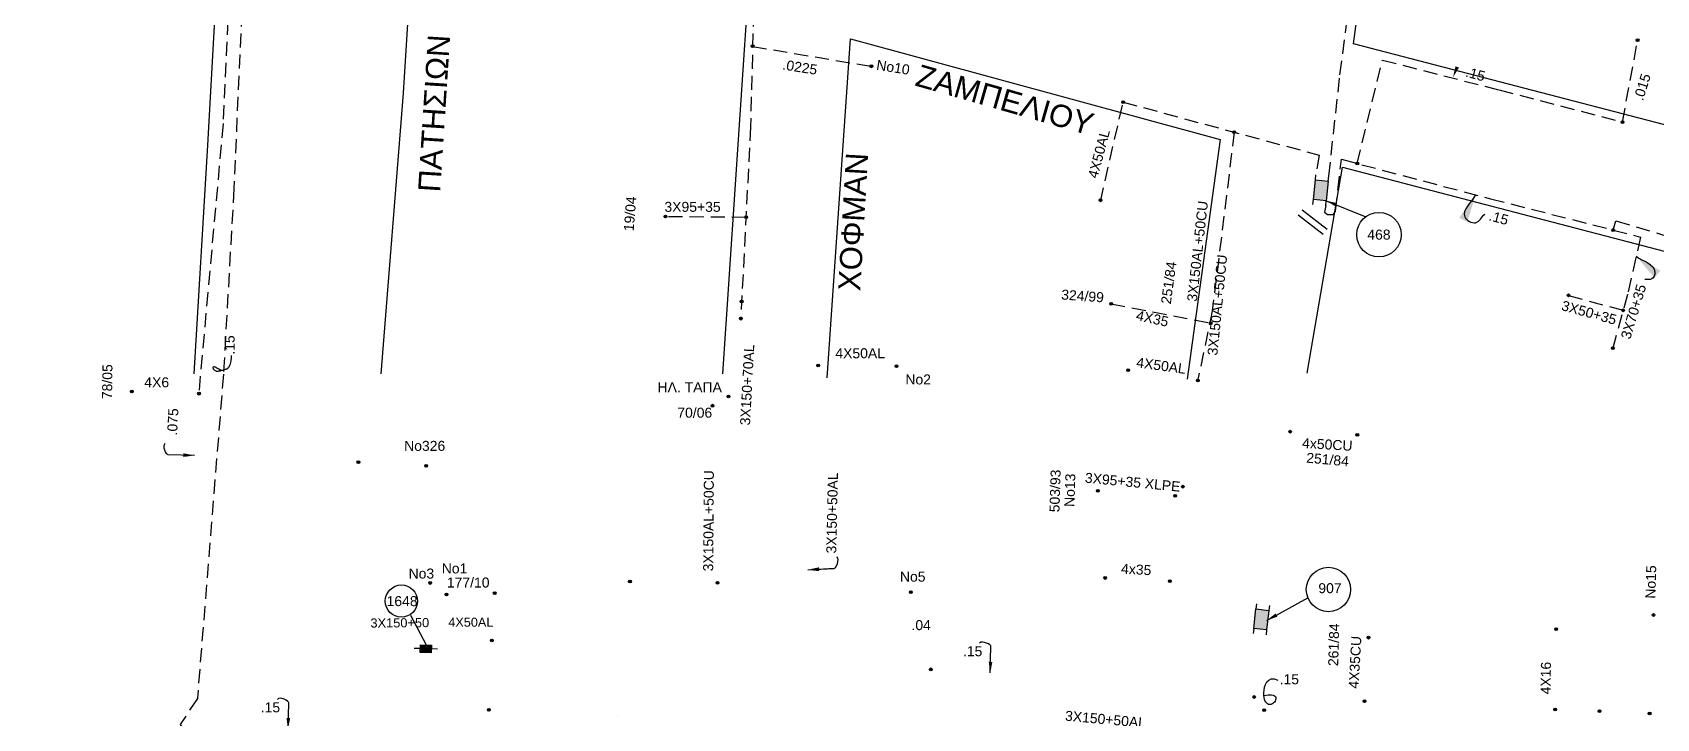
# Model space of a CAD drawing. Header units: millimetres. Extents: x 738 to 2138, y 37 to 533.
# Drawn here: x 839.1 to 985.5, y 380.6 to 442.5 of the extents above; entities that cross this region are included whole.
import ezdxf

# ---------------------------------------------------------------- set-up
doc = ezdxf.new("R2010")
doc.units = ezdxf.units.MM
doc.linetypes.add('DASHED', pattern=[19.05, 12.7, -6.35])
for name, color, linetype in [('Link Box 2 Διευθύνσεων', 7, 'Continuous'), ('Link Box 4 Διευθύνσεων', 7, 'Continuous'), ('Άγνωστα', 7, 'Continuous'), ('Γυμνά εναέρια ΧΤ   4x35CU', 7, 'Continuous'), ('Γυμνά εναέρια ΧΤ (3Φ)   3x50+35CU', 7, 'Continuous'), ('Γυμνά εναέρια ΧΤ (3Φ)   4x35AL', 7, 'Continuous'), ('Γυμνά εναέρια ΧΤ (3Φ)   4x50CU', 7, 'Continuous'), ('Εναέρια παροχή ΧΤ 4x16', 7, 'Continuous'), ('Επιγραφές - Σχήματα', 7, 'Continuous'), ('Καλώδια ΧΤ   3x150+50AL', 7, 'DASHED'), ('Καλώδια ΧΤ   3x150+50CU', 7, 'DASHED'), ('Καλώδια ΧΤ   3x150+70 AL', 7, 'DASHED'), ('Καλώδια ΧΤ   3x150AL+50CU', 7, 'DASHED'), ('Καλώδια ΧΤ   3x95+35 XLPE', 7, 'DASHED'), ('Καλώδια ΧΤ   4x50AL', 7, 'DASHED'), ('Συνδέσεις', 7, 'Continuous'), ('Τομή', 7, 'Continuous'), ('Υπόβαθρο ΔΕΗ', 7, 'Continuous'), ('Υπόγεια Καλώδια Δικτύου ΧΤ   .075', 7, 'DASHED'), ('Υπόγεια Καλώδια Δικτύου ΧΤ   .15', 7, 'DASHED'), ('Υπόγεια καλώδια Παροχών ΧΤ   .0225', 7, 'DASHED'), ('Υπόγεια καλώδια Παροχών ΧΤ   .075', 7, 'DASHED'), ('Υπόγεια καλώδια Παροχών ΧΤ   .15', 7, 'DASHED'), ('Υπόγεια καλώδια Παροχών ΧΤ   4x16AL', 7, 'DASHED'), ('Υπόγεια καλώδια Παροχών ΧΤ   4x50AL', 7, 'DASHED'), ('Υπόγεια καλώδια Παροχών ΧΤ   4x6', 7, 'DASHED')]:
    doc.layers.add(name, color=color, linetype=linetype)
doc.styles.add('arial', font='arial.ttf')
doc.styles.get("Standard").update_dxf_attribs({"font": 'arial.ttf'})
doc.linetypes.add('SYN_LINE', pattern='A,0.5,-0.0001,["/\\/\\/\\/",Standard,S=0.1,R=0,X=0,Y=-0.05],-0.25', length=0.7501)
doc.dimstyles.new('ISO-25', dxfattribs={"dimtxt": 2.5, "dimasz": 2.5, "dimexe": 1.25, "dimexo": 0.625, "dimtad": 1, "dimtxsty": 'Standard', "dimcen": 2.5, "dimadec": 0, "dimazin": 0, "dimtfac": 1, "dimtmove": 0, "dimatfit": 3, "dimfxl": 1, "dimarcsym": 0})

# ---------------------------------------------------------------- blocks, each defined once
blk = doc.blocks.new('LINK BOX 4 ΑΝΑΧΩΡΗΣΕΩΝ')
at = {"layer": 'Link Box 4 Διευθύνσεων', "ltscale": 40}
blk.add_hatch(color=256, dxfattribs=at).paths.add_polyline_path([(-3.54, 0), (-3.54, -4.67), (3.54, -4.67), (3.54, 0)])
for p, q in [((-3.54, 0), (-5.33, 0)), ((5.33, 0), (3.54, 0)), ((-3.54, -4.67), (-5.33, -4.67)), ((5.33, -4.67), (3.54, -4.67))]:
    blk.add_line(p, q, dxfattribs=at)
blk.add_lwpolyline([(-3.54, -4.67), (-3.54, 0), (3.54, 0), (3.54, -4.67)], close=True, dxfattribs=at)
blk = doc.blocks.new('_ΣΥΝΔΕΣΗ')
at = {"layer": 'Συνδέσεις', "linetype": 'SYN_LINE', "ltscale": 40}
blk.add_hatch(color=256, dxfattribs=at).paths.add_polyline_path([(-116.75, 2339.64, 1), (-117.75, 2339.64, 1)])
at = {"layer": 'Συνδέσεις'}
blk.add_circle((-117.25, 2339.64), 0.5, dxfattribs=at)
blk = doc.blocks.new('ΤΟΜΗ')
at = {"layer": 'Τομή', "ltscale": 40}
for p, q in [((-5.68, 0), (5.68, 0)), ((5.68, -2.33), (-5.68, -2.33))]:
    blk.add_line(p, q, dxfattribs=at)
blk = doc.blocks.new('LINK BOX 2 ΑΝΑΧΩΡΗΣΕΩΝ')
at = {"layer": 'Link Box 2 Διευθύνσεων', "ltscale": 40}
blk.add_hatch(color=256, dxfattribs=at).paths.add_polyline_path([(-2.02, 1.29), (-2.02, -1.45), (1.89, -1.45), (1.89, 1.29)])
for p, q in [((-2.02, -0.08), (-4.26, -0.08)), ((4.12, -0.08), (1.89, -0.08))]:
    blk.add_line(p, q, dxfattribs=at)
blk.add_lwpolyline([(-2.02, -1.45), (-2.02, 1.29), (1.89, 1.29), (1.89, -1.45)], close=True, dxfattribs=at)

msp = doc.modelspace()

# ---------------------------------------------------------------- linework, layer by layer
at = {"layer": 'Άγνωστα', "color": 27, "linetype": 'DASHED', "ltscale": 0.1, "const_width": 0.0000003}
msp.add_lwpolyline([(868.51, 403.75), (868.51, 403.76), (874.62, 403.43)], dxfattribs=at)
at = {"layer": 'Άγνωστα', "color": 1, "ltscale": 0.1, "const_width": 0.0000003}
msp.add_lwpolyline([(942.07, 400.85), (942.01, 401.25), (942.01, 401.25), (942.24, 401.56), (942.24, 401.56), (942.87, 401.55)], dxfattribs=at)
at = {"layer": 'Άγνωστα', "color": 1, "linetype": 'DASHED', "ltscale": 0.1, "const_width": 0.0000003}
msp.add_lwpolyline([(935.8, 393.32), (941.64, 393)], dxfattribs=at)
at = {"layer": 'Άγνωστα', "color": 133, "linetype": 'DASHED', "ltscale": 0.1, "const_width": 0.0000003}
for points in [[(917.97, 385.21), (917.97, 385.46), (918.27, 392.01), (918.27, 392.01)], [(919.96, 385.11), (917.97, 385.21)]]:
    msp.add_lwpolyline(points, dxfattribs=at)
at = {"layer": 'Άγνωστα', "color": 2, "ltscale": 0.1, "const_width": 0.0000003}
msp.add_lwpolyline([(948.05, 371.54), (949.22, 382.67), (949.22, 382.67)], dxfattribs=at)
at = {"layer": 'Γυμνά εναέρια ΧΤ   4x35CU', "color": 2, "const_width": 0.0000003}
msp.add_lwpolyline([(959.15, 382.1), (959.15, 382.53), (959.51, 387.92)], dxfattribs=at)
at = {"layer": 'Γυμνά εναέρια ΧΤ (3Φ)   3x50+35CU', "color": 1, "linetype": 'DASHED', "ltscale": 0.1}
msp.add_lwpolyline([(977.55, 418.79), (982.47, 417.45)], dxfattribs=at)
at = {"layer": 'Γυμνά εναέρια ΧΤ (3Φ)   4x35AL', "color": 1, "linetype": 'DASHED', "ltscale": 0.1}
msp.add_lwpolyline([(936.33, 418.04), (945.3, 416.29)], dxfattribs=at)
at = {"layer": 'Γυμνά εναέρια ΧΤ (3Φ)   4x50CU', "color": 2, "linetype": 'DASHED', "ltscale": 0.1, "const_width": 0.0000003}
msp.add_lwpolyline([(952.5, 406.51), (958.56, 406.21)], dxfattribs=at)
at = {"layer": 'Εναέρια παροχή ΧΤ 4x16', "color": 2, "ltscale": 0.1, "const_width": 0.0000003}
msp.add_lwpolyline([(976.32, 381.51), (976.43, 388.71)], dxfattribs=at)
at = {"layer": 'Επιγραφές - Σχήματα', "linetype": 'Continuous'}
msp.add_line((873.21, 389.98), (874.64, 387.23), dxfattribs=at)
at = {"layer": 'Επιγραφές - Σχήματα'}
for points in [[(856.17, 412), (855.93, 412.15), (855.75, 412.25), (855.61, 412.32), (855.51, 412.35), (855.45, 412.35), (855.42, 412.34), (855.4, 412.31), (855.4, 412.27), (855.41, 412.23), (855.43, 412.19), (855.45, 412.15), (855.48, 412.11), (855.51, 412.07), (855.55, 412.04), (855.6, 412.01), (855.65, 411.99), (855.7, 411.97), (855.75, 411.97), (855.81, 411.96), (855.87, 411.97), (855.94, 411.98), (856, 411.99), (856.07, 412), (856.14, 412.02), (856.21, 412.04), (856.28, 412.06), (856.35, 412.08), (856.42, 412.1), (856.48, 412.12), (856.54, 412.14), (856.59, 412.16), (856.63, 412.17), (856.67, 412.18), (856.69, 412.19), (856.72, 412.2), (856.73, 412.22), (856.75, 412.23), (856.77, 412.25), (856.79, 412.28), (856.82, 412.32), (856.86, 412.37), (856.9, 412.43), (856.94, 412.51), (856.98, 412.62), (857.02, 412.76), (857.05, 412.93), (857.07, 413.13), (857.08, 413.39)], [(851.38, 404.43), (851.31, 404.45), (851.23, 404.54), (851.14, 404.68), (851.07, 404.85), (851.02, 405.03), (851, 405.21), (851.03, 405.36), (851.11, 405.46)], [(851.38, 404.43), (851.31, 404.45), (851.23, 404.54), (851.14, 404.68), (851.07, 404.85), (851.02, 405.03), (851, 405.21), (851.03, 405.36), (851.11, 405.46)], [(911.38, 394.19), (911.45, 394.21), (911.52, 394.3), (911.6, 394.44), (911.67, 394.61), (911.72, 394.8), (911.73, 394.97), (911.7, 395.12), (911.62, 395.22)], [(911.38, 394.17), (911.45, 394.19), (911.52, 394.28), (911.6, 394.42), (911.67, 394.6), (911.72, 394.78), (911.73, 394.96), (911.7, 395.11), (911.62, 395.21)], [(925.5, 387.13), (925.48, 387.19), (925.4, 387.28), (925.27, 387.37), (925.1, 387.45), (924.92, 387.51), (924.74, 387.54), (924.59, 387.52), (924.48, 387.44)], [(950.14, 382.73), (950.48, 382.78), (950.74, 382.79), (950.93, 382.76), (951.06, 382.7), (951.14, 382.62), (951.17, 382.53), (951.17, 382.42), (951.14, 382.32), (951.1, 382.22), (951.04, 382.13), (950.97, 382.06), (950.89, 382), (950.8, 381.95), (950.71, 381.92), (950.62, 381.91), (950.52, 381.92), (950.43, 381.96), (950.35, 382.02), (950.27, 382.11), (950.2, 382.22), (950.15, 382.36), (950.11, 382.53), (950.09, 382.73), (950.09, 382.96), (950.11, 383.21), (950.16, 383.48), (950.25, 383.73), (950.37, 383.95), (950.54, 384.12), (950.75, 384.22), (951.02, 384.22), (951.34, 384.11)], [(862.23, 382.06), (862.21, 382.13), (862.13, 382.21), (861.99, 382.3), (861.83, 382.39), (861.65, 382.45), (861.47, 382.47), (861.32, 382.45), (861.21, 382.37)]]:
    msp.add_lwpolyline(points, dxfattribs=at)
for centre, radius in [((960.46, 424.27), 2), ((955.91, 392.28), 2), ((872.38, 391.24), 1.45)]:
    msp.add_circle(centre, radius, dxfattribs=at)
msp.add_solid([(967.67, 439.33), (967.13, 438.47), (967.36, 439.45)], dxfattribs=at)
at = {"layer": 'Καλώδια ΧΤ   3x150+50AL', "color": 133, "ltscale": 0.1, "const_width": 0.0000003}
msp.add_lwpolyline([(920.08, 385.06), (919.95, 384.44), (908.59, 385.05), (909.94, 412.53)], dxfattribs=at)
at = {"layer": 'Καλώδια ΧΤ   3x150+50AL', "color": 1, "ltscale": 0.1, "const_width": 0.0000003}
msp.add_lwpolyline([(873.24, 376.11), (873.15, 376.11), (871.33, 376.22), (871.36, 378.21), (866.4, 378.38), (866.94, 387.2), (876.45, 386.87), (876.45, 391.83)], dxfattribs=at)
at = {"layer": 'Καλώδια ΧΤ   3x150+50CU', "color": 1, "ltscale": 0.1}
msp.add_lwpolyline([(937.41, 436.22), (955.06, 431.45), (954.78, 429.66)], dxfattribs=at)
at = {"layer": 'Καλώδια ΧΤ   3x150+70 AL', "color": 1, "ltscale": 0.1}
msp.add_lwpolyline([(981.56, 424.69), (981.81, 425.53), (990.03, 423.04), (1001.77, 419.98), (999.09, 410.77)], dxfattribs=at)
at = {"layer": 'Καλώδια ΧΤ   3x150+70 AL', "color": 173, "ltscale": 0.1}
msp.add_lwpolyline([(900.54, 408.85, 0.0000003, 0.0000003, 0), (900.54, 408.85, 0.0000003, 0.0000003, 0), (901.81, 408.78, 0.0000003, 0.0000003, 0), (901.81, 408.78, 0.0000003, 0.0000003, 0), (901.86, 409.69, 0, 0, 0), (901.86, 409.69, 0, 0, 0), (901.86, 409.69, 0, 0, 0), (901.86, 409.69, 0, 0, 0), (903.41, 416.67, 0, 0, 0), (903.5, 417.58, 0, 0, 0), (903.34, 417.96, 0, 0, 0), (903.04, 418.24, 0, 0, 0)], format="xyseb", dxfattribs=at)
at = {"layer": 'Καλώδια ΧΤ   3x150AL+50CU', "color": 1, "ltscale": 0.1}
for points in [[(955.94, 429.55), (956.95, 438.69), (956.95, 438.69), (957.92, 446.28), (958.81, 451.86), (959.57, 460.5), (962.18, 477.68), (963.09, 485.32)], [(947.42, 433.51), (945.44, 417.39), (944.15, 411.24), (944.15, 411.24), (944.15, 411.24)]]:
    msp.add_lwpolyline(points, dxfattribs=at)
at = {"layer": 'Καλώδια ΧΤ   3x150AL+50CU', "color": 1, "ltscale": 0.1, "const_width": 0.0000003}
msp.add_lwpolyline([(941.63, 393.02), (944.13, 410.99)], dxfattribs=at)
at = {"layer": 'Καλώδια ΧΤ   3x150AL+50CU', "color": 173, "ltscale": 0.1, "const_width": 0.0000003}
msp.add_lwpolyline([(892.97, 393), (893.22, 392.96), (900.87, 392.88), (901.74, 407.65), (901.74, 407.65), (902.37, 408.07), (902.58, 408.69), (902.58, 408.76), (902.34, 409.48), (901.98, 409.67), (901.98, 409.67)], dxfattribs=at)
at = {"layer": 'Καλώδια ΧΤ   3x95+35 XLPE', "color": 6, "ltscale": 0.1}
msp.add_lwpolyline([(903.43, 425.83), (896.18, 425.89)], dxfattribs=at)
at = {"layer": 'Καλώδια ΧΤ   3x95+35 XLPE', "color": 1, "ltscale": 0.1, "const_width": 0.0000003}
msp.add_lwpolyline([(935.12, 401.18), (942.1, 400.72)], dxfattribs=at)
at = {"layer": 'Καλώδια ΧΤ   4x50AL', "color": 1, "linetype": 'DASHED', "ltscale": 0.1, "const_width": 0.0000003}
msp.add_lwpolyline([(944.2, 411.11), (937.86, 412.05)], dxfattribs=at)
at = {"layer": 'Υπόβαθρο ΔΕΗ', "ltscale": 0.1}
for points in [[(964.33, 487.02), (1023.12, 474.07), (1017.72, 425.97), (958.17, 441.49), (964.33, 487.02)], [(813.11, 453.97), (814.05, 472.88), (829.18, 473.16), (857.22, 473.75), (856.21, 455.52), (854.92, 432.34), (853.69, 411.72)], [(870.56, 411.72), (872.57, 437.04), (873.63, 453.93), (903.6, 445.88), (901.32, 411.72)], [(910.75, 411.36), (912.84, 441.92), (946.15, 432.85), (943.18, 411.23)], [(953.99, 411.79), (957.18, 430.35), (1016.64, 414.83), (1016.28, 411.72)]]:
    msp.add_lwpolyline(points, dxfattribs=at)
at = {"layer": 'Υπόβαθρο ΔΕΗ', "ltscale": 0.1, "const_width": 0.0000003}
for points in [[(782.03, 280.35), (845.82, 275.01), (853.69, 411.72)], [(870.56, 411.72), (869.45, 388.48), (900.03, 387), (901.32, 411.72)], [(910.75, 411.36), (909.43, 386.07), (940.16, 384.54), (943.18, 411.23), (943.18, 411.23)], [(953.98, 411.72), (949.94, 383.54), (1011.86, 380.69), (1015.7, 411.72)]]:
    msp.add_lwpolyline(points, dxfattribs=at)
at = {"layer": 'Υπόγεια Καλώδια Δικτύου ΧΤ   .075', "color": 173, "ltscale": 0.1}
msp.add_lwpolyline([(859.44, 455.76), (871.05, 454.88), (879.41, 452.9), (889.46, 450.43), (904.15, 446.21), (903.84, 434), (902.96, 416.7)], dxfattribs=at)
at = {"layer": 'Υπόγεια Καλώδια Δικτύου ΧΤ   .075', "color": 85, "ltscale": 0.1}
msp.add_lwpolyline([(857.18, 453.07), (856.32, 434.28), (854.13, 410.04)], dxfattribs=at)
at = {"layer": 'Υπόγεια Καλώδια Δικτύου ΧΤ   .075', "color": 85, "ltscale": 0.1, "const_width": 0.0000003}
msp.add_lwpolyline([(921.64, 377.59), (921.64, 378.3), (852.95, 380.96), (852.62, 381.75), (852.62, 382.02), (854.13, 410.04)], dxfattribs=at)
at = {"layer": 'Υπόγεια Καλώδια Δικτύου ΧΤ   .075', "color": 5, "ltscale": 0.1, "const_width": 0.0000003}
msp.add_lwpolyline([(924.16, 362.43), (925.14, 362.43), (930.71, 362.36), (931.29, 373.1), (939.73, 372), (941.41, 374.27), (949.25, 373.9), (950.1, 381.38)], dxfattribs=at)
at = {"layer": 'Υπόγεια Καλώδια Δικτύου ΧΤ   .15', "color": 173, "ltscale": 0.1}
msp.add_lwpolyline([(857.26, 454.82), (858.41, 453.83), (857.29, 428.42), (856.35, 411.68), (856.35, 411.68), (854, 382.45), (852.46, 380.12), (853.52, 378.69), (849.79, 316.31), (848.07, 281.21)], dxfattribs=at)
at = {"layer": 'Υπόγεια Καλώδια Δικτύου ΧΤ   .15', "color": 27, "ltscale": 0.1}
for points in [[(869.95, 452.67, 0.0000003, 0.0000003, 0), (869.39, 452.67, 0.0000003, 0.0000003, 0), (869.1, 452.32, 0.0000003, 0.0000003, 0), (869.26, 451.81, 0.0000003, 0.0000003, 0), (870.11, 451.22, 0.0000003, 0.0000003, 0), (870.88, 450.87, 0.0000003, 0.0000003, 0), (870.88, 450.87, 0.0000003, 0.0000003, 0), (870.88, 450.87, 0.0000003, 0.0000003, 0), (870.88, 450.87, 0.0000003, 0.0000003, 0), (868.95, 411.69, 0.0000003, 0.0000003, 0), (868.95, 411.69, 0.0000003, 0.0000003, 0), (867.32, 381.96, 0.0000003, 0.0000003, 0), (929.26, 379.26, 0.0000003, 0.0000003, 0), (928.3, 364.35, 0.0000003, 0.0000003, 0), (928.3, 364.35, 0.0000003, 0.0000003, 0), (924.66, 364.35, 0.0000003, 0.0000003, 0), (924.15, 364.38, 0, 0, 0)], [(925.52, 379.38, 0.0000003, 0.0000003, 0), (925.58, 379.38, 0.0000003, 0.0000003, 0), (925.58, 378.72, 0.0000003, 0.0000003, 0), (868.3, 381.04, 0.0000003, 0.0000003, 0), (869.79, 411.62, 0.0000003, 0.0000003, 0), (872.03, 450.57, 0.0000003, 0.0000003, 0), (872.03, 450.57, 0, 0, 0)]]:
    msp.add_lwpolyline(points, format="xyseb", dxfattribs=at)
at = {"layer": 'Υπόγεια Καλώδια Δικτύου ΧΤ   .15', "color": 1, "ltscale": 0.1}
for points in [[(958.51, 430.69), (960.78, 440.01), (971.3, 437.32), (982.4, 434.42)], [(955.67, 426.89), (955.56, 426.29), (955.82, 426.08), (956.36, 426.09), (956.55, 426.39), (957.08, 431.07), (970.5, 427.51), (981.56, 424.69)]]:
    msp.add_lwpolyline(points, dxfattribs=at)
at = {"layer": 'Υπόγεια Καλώδια Δικτύου ΧΤ   .15', "color": 2, "ltscale": 0.1, "const_width": 0.0000003}
for points in [[(954.5, 427.01), (954.3, 426.01), (954.57, 425.15), (954.87, 424.37), (955.38, 423.41), (953.3, 411.72)], [(950.59, 390.83), (953.3, 411.72)], [(949.43, 390.98), (949.45, 391.36), (949.47, 392.07), (948.79, 392.09), (947.56, 382.67), (985.02, 381.1)], [(924.2, 363.79), (929.21, 363.87), (930.03, 375.42), (938.78, 374.61), (939.46, 376.01), (939.46, 376.04), (947.54, 375.56), (947.54, 375.56), (949.03, 387.54), (949.12, 388.36)], [(980.34, 381.31), (980.34, 380.28), (1020.97, 378.82), (1022.02, 386.4), (1029.86, 385.65)]]:
    msp.add_lwpolyline(points, dxfattribs=at)
at = {"layer": 'Υπόγεια Καλώδια Δικτύου ΧΤ   .15', "color": 6, "ltscale": 0.1}
msp.add_lwpolyline([(981.56, 424.69), (984.03, 424.06), (982.85, 418.87), (981.53, 414.04)], dxfattribs=at)
at = {"layer": 'Υπόγεια Καλώδια Δικτύου ΧΤ   .15', "color": 27, "ltscale": 0.1, "const_width": 0.0000003}
for points in [[(880.56, 387.31), (880.79, 391.95)], [(880.28, 381.56), (880.55, 387.06)]]:
    msp.add_lwpolyline(points, dxfattribs=at)
at = {"layer": 'Υπόγεια Καλώδια Δικτύου ΧΤ   .15', "color": 133, "ltscale": 0.1, "const_width": 0.0000003}
msp.add_lwpolyline([(937.09, 376.6), (937.42, 376.62), (938.59, 376.62), (938.81, 375.54), (937.9, 374.25), (926.05, 375.05), (926.5, 384.82), (920.21, 385.11)], dxfattribs=at)
at = {"layer": 'Υπόγεια καλώδια Παροχών ΧΤ   .0225', "color": 173, "ltscale": 0.1}
msp.add_lwpolyline([(904.02, 441.25), (914.73, 439.44)], dxfattribs=at)
at = {"layer": 'Υπόγεια καλώδια Παροχών ΧΤ   .075', "color": 2, "ltscale": 0.1, "const_width": 0.0000003}
msp.add_lwpolyline([(984.84, 381.07), (985.2, 389.97)], dxfattribs=at)
at = {"layer": 'Υπόγεια καλώδια Παροχών ΧΤ   .15', "color": 1, "ltscale": 0.1}
msp.add_lwpolyline([(982.4, 434.42), (983.77, 441.79)], dxfattribs=at)
at = {"layer": 'Υπόγεια καλώδια Παροχών ΧΤ   4x50AL', "color": 1, "ltscale": 0.1}
msp.add_lwpolyline([(935.36, 427.27), (937.41, 436.22)], dxfattribs=at)
at = {"layer": 'Υπόγεια καλώδια Παροχών ΧΤ   4x50AL', "color": 133, "ltscale": 0.1, "const_width": 0.0000003}
msp.add_lwpolyline([(909.91, 412.49), (916.99, 412.39)], dxfattribs=at)
at = {"layer": 'Υπόγεια καλώδια Παροχών ΧΤ   4x50AL', "color": 27, "ltscale": 0.1, "const_width": 0.0000003}
msp.add_lwpolyline([(880.53, 387.68), (875.07, 387.88), (874.97, 392.88), (874.97, 392.88)], dxfattribs=at)
at = {"layer": 'Υπόγεια καλώδια Παροχών ΧΤ   4x6', "color": 85, "ltscale": 0.1, "const_width": 0.0000003}
msp.add_lwpolyline([(848.1, 410.12), (854.03, 409.93)], dxfattribs=at)

# ---------------------------------------------------------------- block references
at = {"color": 62, "xscale": 0.25, "yscale": 0.25, "zscale": 0.25}
for p in [(967.17, -172.86), (973.46, -173.79), (910.1, -192.95), (978.52, -202.32), (909.58, -203.48)]:
    msp.add_blockref('_ΣΥΝΔΕΣΗ', p, dxfattribs=at)
at = {"layer": 'Link Box 2 Διευθύνσεων', "xscale": 0.25, "yscale": 0.25, "zscale": 0.25, "rotation": 358.2474868895069}
msp.add_blockref('LINK BOX 2 ΑΝΑΧΩΡΗΣΕΩΝ', (874.6, 386.96), dxfattribs=at)
at = {"layer": 'Link Box 4 Διευθύνσεων'}
for p, xscale, yscale, zscale, rotation in [((955.8, 428.21), 0.250000000000125, 0.250000000000125, 0.250000000000125, 264.1561609916018), ((949.28, 389.65), 0.2499999999999428, 0.2499999999999428, 0.2499999999999428, 83.44021976606409)]:
    msp.add_blockref('LINK BOX 4 ΑΝΑΧΩΡΗΣΕΩΝ', p, dxfattribs=dict(at, xscale=xscale, yscale=yscale, zscale=zscale, rotation=rotation))
at = {"layer": 'Άγνωστα', "color": 62, "xscale": 0.25, "yscale": 0.25, "zscale": 0.25}
for p in [(981.78, -178.4), (987.82, -178.69), (897.82, -181.15), (903.93, -181.48), (964.44, -183.73), (972.11, -183.36), (971.41, -184.18), (947.59, -192.87), (965.11, -191.59), (970.94, -191.87), (988.83, -196.97), (949.4, -199.83), (988.46, -202.7)]:
    msp.add_blockref('_ΣΥΝΔΕΣΗ', p, dxfattribs=at)
at = {"layer": 'Καλώδια ΧΤ   3x150+50AL', "color": 62, "xscale": 0.25, "yscale": 0.25, "zscale": 0.25}
msp.add_blockref('_ΣΥΝΔΕΣΗ', (905.76, -193.08), dxfattribs=at)
msp.add_blockref('_ΣΥΝΔΕΣΗ', (905.76, -193.08), dxfattribs=at)
at = {"layer": 'Καλώδια ΧΤ   3x150+70 AL', "color": 62, "xscale": 0.25, "yscale": 0.25, "zscale": 0.25}
msp.add_blockref('_ΣΥΝΔΕΣΗ', (929.73, -176.06), dxfattribs=at)
at = {"layer": 'Συνδέσεις', "xscale": 0.25, "yscale": 0.25, "zscale": 0.25}
for p in [(1013.08, -143.11), (933.34, -143.65), (944.04, -145.46), (966.72, -148.69), (976.73, -151.39), (1011.71, -150.49), (987.82, -154.22), (964.69, -157.54), (925.5, -159.01), (932.75, -159.06), (1010.87, -160.22), (1006.86, -166.11), (932.35, -166.67), (965.64, -166.87), (1011.78, -167.46), (932.27, -168.21), (974.61, -168.61), (1010.85, -170.87)]:
    msp.add_blockref('_ΣΥΝΔΕΣΗ', p, dxfattribs=at)
at = {"layer": 'Συνδέσεις', "color": 62, "xscale": 0.25, "yscale": 0.25, "zscale": 0.25}
for p in [(931.17, -175.22), (922.29, -191.91), (930.18, -192.02)]:
    msp.add_blockref('_ΣΥΝΔΕΣΗ', p, dxfattribs=at)
at = {"layer": 'Τομή', "xscale": 0.2500000000002428, "yscale": 0.2500000000002428, "zscale": 0.2500000000002428, "rotation": 142.0102071184965}
msp.add_blockref('ΤΟΜΗ', (954.31, 425.17), dxfattribs=at)
at = {"layer": 'Υπόγεια Καλώδια Δικτύου ΧΤ   .075', "color": 62, "xscale": 0.25, "yscale": 0.25, "zscale": 0.25}
msp.add_blockref('_ΣΥΝΔΕΣΗ', (979.42, -203.5), dxfattribs=at)
at = {"layer": 'Υπόγεια Καλώδια Δικτύου ΧΤ   .15', "color": 62, "xscale": 0.25, "yscale": 0.25, "zscale": 0.25}
msp.add_blockref('_ΣΥΝΔΕΣΗ', (1009.65, -203.59), dxfattribs=at)
at = {"layer": 'Υπόγεια καλώδια Παροχών ΧΤ   .075', "color": 62, "xscale": 0.25, "yscale": 0.25, "zscale": 0.25}
for p in [(1014.51, -194.93), (1014.16, -203.8)]:
    msp.add_blockref('_ΣΥΝΔΕΣΗ', p, dxfattribs=at)
at = {"layer": 'Υπόγεια καλώδια Παροχών ΧΤ   4x16AL', "color": 62, "xscale": 0.25, "yscale": 0.25, "zscale": 0.25}
for p in [(1005.74, -196.2), (1005.64, -203.44)]:
    msp.add_blockref('_ΣΥΝΔΕΣΗ', p, dxfattribs=at)
at = {"layer": 'Υπόγεια καλώδια Παροχών ΧΤ   4x50AL', "color": 62, "xscale": 0.25, "yscale": 0.25, "zscale": 0.25}
for p in [(939.25, -172.43), (946.31, -172.5), (904.28, -192.04), (909.84, -197.22)]:
    msp.add_blockref('_ΣΥΝΔΕΣΗ', p, dxfattribs=at)
at = {"layer": 'Υπόγεια καλώδια Παροχών ΧΤ   4x6', "xscale": 0.25, "yscale": 0.25, "zscale": 0.25}
for p in [(877.41, -174.78), (883.46, -174.97)]:
    msp.add_blockref('_ΣΥΝΔΕΣΗ', p, dxfattribs=at)

# ---------------------------------------------------------------- texts
at = {"layer": 'Άγνωστα', "insert": (937.26, 394.62), "char_height": 0.9, "width": 3.2768, "attachment_point": 1, "rotation": 356.6851, "style": 'arial'}
msp.add_mtext('4x35', dxfattribs=at)
at = {"layer": 'Άγνωστα', "insert": (918.34, 389.52), "char_height": 0.9, "width": 84.1859, "attachment_point": 1, "style": 'arial'}
msp.add_mtext('.04', dxfattribs=at)
at = {"layer": 'Γυμνά εναέρια ΧΤ   4x35CU', "insert": (957.72, 383.37), "char_height": 0.9, "width": 84.1859, "attachment_point": 1, "rotation": 86.8746, "style": 'arial'}
msp.add_mtext('4X35CU', dxfattribs=at)
at = {"layer": 'Γυμνά εναέρια ΧΤ (3Φ)   4x35AL', "insert": (938.71, 417.46), "char_height": 0.9, "width": 84.1859, "attachment_point": 1, "rotation": 347.7818, "style": 'arial'}
msp.add_mtext('4X35', dxfattribs=at)
at = {"layer": 'Γυμνά εναέρια ΧΤ (3Φ)   4x50CU', "insert": (953.57, 405.94), "char_height": 0.9, "width": 4.6725, "attachment_point": 1, "rotation": 356.6851, "style": 'arial'}
msp.add_mtext('4x50CU', dxfattribs=at)
at = {"layer": 'Εναέρια παροχή ΧΤ 4x16', "insert": (975.02, 382.83), "char_height": 0.9, "width": 84.1859, "attachment_point": 1, "rotation": 89.2838, "style": 'arial'}
msp.add_mtext('4X16', dxfattribs=at)
at = {"layer": 'Επιγραφές - Σχήματα', "attachment_point": 1, "style": 'arial'}
for s, insert, char_height, width, rotation in [('ΠΑΤΗΣΙΩΝ', (873.88, 428.18), 2, 42.5503, 86.3565), ('.0225', (906.81, 440.06), 0.9, 84.1859, 351.013), ('No10', (915.27, 440.04), 0.9, 84.1859, 351.013), ('ΖΑΜΠΕΛΙΟΥ', (919.12, 439.66), 2, 42.5503, 344.0256), ('.015', (983.38, 436.55), 0.9, 84.1859, 72.6072), ('ΧΟΦΜΑΝ', (911.73, 419.26), 2, 42.5503, 86.708), ('78/05', (845.41, 409.45), 0.9, 84.1859, 89.2145), ('78/05', (845.41, 409.45), 0.9, 84.1859, 89.2145), ('251/84', (953.96, 404.62), 0.9, 5.4767, 354.8232), ('503/93', (930.77, 399.26), 0.9, 5.4767, 88.3173), ('No13', (932.12, 399.74), 0.9, 5.4767, 88.3173), ('No15', (984.46, 391.47), 0.9, 5.4767, 88.3173), ('261/84', (955.88, 385.39), 0.9, 4.1073, 88.3173), ('261/84', (955.88, 385.39), 0.9, 4.1073, 88.3173)]:
    msp.add_mtext(s, dxfattribs=dict(at, insert=insert, char_height=char_height, width=width, rotation=rotation))
at = {"layer": 'Επιγραφές - Σχήματα', "ltscale": 40, "char_height": 0.9, "width": 47.0228, "attachment_point": 1, "style": 'arial'}
for s, insert, rotation in [('{\\fArial|b0|i0|c161|p34;19/04}', (892.41, 424.62), 85.4879), ('{\\fArial|b0|i0|c161|p34;251/84}', (940.81, 418.09), 82.2235), ('{\\fArial|b0|i0|c161|p34;324/99}', (931.87, 419.33), 355.9781)]:
    msp.add_mtext(s, dxfattribs=dict(at, insert=insert, rotation=rotation))
at = {"layer": 'Επιγραφές - Σχήματα', "char_height": 0.9}
for s, insert, width, attachment_point in [('468', (960.46, 424.27), 5.0311, 5), ('907', (955, 392.85), 2.3423, 1), ('1648', (871.05, 391.68), 2.3423, 1)]:
    msp.add_mtext(s, dxfattribs=dict(at, insert=insert, width=width, attachment_point=attachment_point))
at = {"layer": 'Επιγραφές - Σχήματα', "char_height": 0.9, "width": 5.0311, "attachment_point": 5}
for s, insert, rotation in [('3X70+35', (983.4, 417.33), 73.1884), ('3X50+35', (979.39, 417.24), 344.5872)]:
    msp.add_mtext(s, dxfattribs=dict(at, insert=insert, rotation=rotation))
at = {"layer": 'Επιγραφές - Σχήματα', "char_height": 0.9, "width": 84.1859, "attachment_point": 1, "style": 'arial'}
for s, insert in [('No2', (917.79, 411.67)), ('ΗΛ. ΤΑΠΑ', (895.46, 410.97)), ('70/06', (897.24, 408.67)), ('No326', (872.63, 405.68)), ('No3', (873.03, 394.17)), ('No1', (876.02, 394.63)), ('No5', (917.3, 393.89)), ('177/10', (876.48, 393.36))]:
    msp.add_mtext(s, dxfattribs=dict(at, insert=insert))
at = {"layer": 'Καλώδια ΧΤ   3x150+50AL', "attachment_point": 1, "style": 'arial'}
for s, insert, char_height, width, rotation in [('3X150+50AL', (910.66, 395.54), 0.9, 84.1859, 88.7574), ('3X150+50', (869.59, 389.67), 0.826, 77.2639, 0.4228), ('3X150+50AL', (932.23, 381.36), 0.9, 84.1859, 354.8093), ('3X150+50AL', (932.23, 381.36), 0.9, 84.1859, 354.8093)]:
    msp.add_mtext(s, dxfattribs=dict(at, insert=insert, char_height=char_height, width=width, rotation=rotation))
at = {"layer": 'Καλώδια ΧΤ   3x150+70 AL', "insert": (902.89, 407.11), "char_height": 0.9, "width": 84.1859, "attachment_point": 1, "rotation": 86.906, "style": 'arial'}
msp.add_mtext('3X150+70AL', dxfattribs=at)
at = {"layer": 'Καλώδια ΧΤ   3x150AL+50CU', "char_height": 0.9, "width": 84.1859, "attachment_point": 1, "style": 'arial'}
for insert, rotation in [((943.16, 418.3), 83.6527), ((945, 413.44), 84.362), ((899.57, 393.92), 89.5589)]:
    msp.add_mtext('3X150AL+50CU', dxfattribs=dict(at, insert=insert, rotation=rotation))
at = {"layer": 'Καλώδια ΧΤ   3x95+35 XLPE', "insert": (896.08, 427.23), "char_height": 0.9, "width": 84.1859, "attachment_point": 1, "style": 'arial'}
msp.add_mtext('3X95+35', dxfattribs=at)
at = {"layer": 'Καλώδια ΧΤ   3x95+35 XLPE', "insert": (934.02, 402.82), "char_height": 0.9, "width": 84.1859, "attachment_point": 1, "rotation": 354.5007, "style": 'arial'}
msp.add_mtext('3X95+35 XLPE', dxfattribs=at)
at = {"layer": 'Υπόγεια Καλώδια Δικτύου ΧΤ   .075', "insert": (851.27, 406.2), "char_height": 0.9, "width": 84.1859, "attachment_point": 1, "rotation": 87.1034, "style": 'arial'}
msp.add_mtext('.075', dxfattribs=at)
msp.add_mtext('.075', dxfattribs=at)
at = {"layer": 'Υπόγεια Καλώδια Δικτύου ΧΤ   .15', "char_height": 0.9, "width": 84.1859, "attachment_point": 1, "style": 'arial'}
for insert, rotation in [((968.43, 439.41), 344.7612), ((970.53, 426.45), 344.7611), ((856.46, 413.45), 90), ((856.46, 413.45), 90), ((922.98, 387.17), 359.8479), ((922.98, 387.17), 359.8479), ((951.51, 384.64), 359.8479), ((859.71, 382.11), 359.8479), ((859.71, 382.11), 359.8479)]:
    msp.add_mtext('.15', dxfattribs=dict(at, insert=insert, rotation=rotation))
at = {"layer": 'Υπόγεια καλώδια Παροχών ΧΤ   4x50AL', "char_height": 0.9, "width": 84.1859, "attachment_point": 1, "style": 'arial'}
for insert, rotation in [((934.22, 429.51), 75.2015), ((938.68, 413.22), 352.1504)]:
    msp.add_mtext('4X50AL', dxfattribs=dict(at, insert=insert, rotation=rotation))
at = {"layer": 'Υπόγεια καλώδια Παροχών ΧΤ   4x50AL', "attachment_point": 1, "style": 'arial'}
for insert, char_height, width in [((911.48, 414.03), 0.9, 84.1859), ((876.61, 389.74), 0.817, 76.4438)]:
    msp.add_mtext('4X50AL', dxfattribs=dict(at, insert=insert, char_height=char_height, width=width))
at = {"layer": 'Υπόγεια καλώδια Παροχών ΧΤ   4x6', "insert": (849.22, 411.41), "char_height": 0.9, "width": 84.1859, "attachment_point": 1, "style": 'arial'}
msp.add_mtext('4X6', dxfattribs=at)

# ---------------------------------------------------------------- leaders
at = {"layer": 'Επιγραφές - Σχήματα'}
for points in [[(955.71, 427.33), (959.27, 425.88)], [(853.74, 404.37), (851.38, 404.43)], [(853.74, 404.37), (851.38, 404.43)], [(909.01, 394.06), (911.38, 394.19)], [(909.01, 394.05), (911.38, 394.17)], [(950.35, 389.49), (954.04, 391.54)], [(925.44, 384.76), (925.5, 387.13)], [(862.17, 379.69), (862.23, 382.06)]]:
    msp.add_leader(points, dimstyle='ISO-25', override={"dimasz": 1, "dimgap": 0.625, "dimtad": 0}, dxfattribs=at)
at = {"layer": 'Επιγραφές - Σχήματα', "path_type": 1}
for points in [[(969.16, 427.86), (968.19, 425.88), (969.16, 425.35), (969.99, 426.13)], [(983.64, 422.33), (985.32, 420.9), (985.04, 420.28), (984.42, 420.24)]]:
    msp.add_leader(points, dimstyle='ISO-25', override={"dimgap": 0.625, "dimtad": 0}, dxfattribs=at)

doc.saveas('drawing.dxf')
